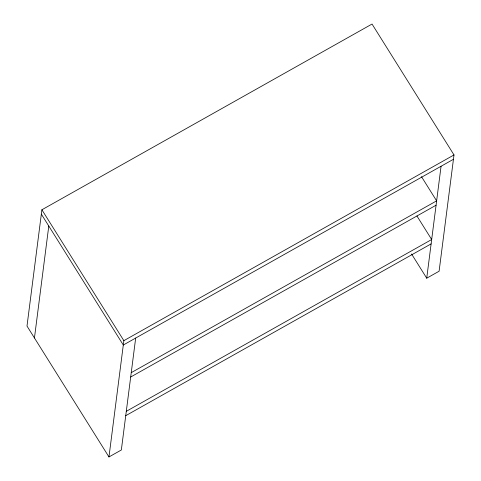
<?xml version="1.0" encoding="UTF-8"?>
<svg xmlns="http://www.w3.org/2000/svg" width="481" height="481" viewBox="0 0 481 481"><rect width="100%" height="100%" fill="white"/><g stroke="black" fill="none" stroke-linecap="round" stroke-linejoin="round"><path stroke-width="0.72" d="M411.58 254.01L426.725 278.192L439.105 271.224L454.004 154.936L372.035 24.05L41.895 209.776L26.996 326.064L108.965 456.95L121.344 449.988L135.678 338.059M34.452 337.963L48.785 226.034M108.965 456.95L123.857 340.662L41.895 209.776M426.725 278.192L441.065 166.264M123.857 340.662L454.004 154.936M453.445 159.295L123.298 345.021L41.336 214.135M131.247 372.655L436.628 200.86L421.488 176.677M130.688 377.014L436.075 205.219M126.299 411.321L431.679 239.526L416.937 215.981M125.739 415.68L431.12 243.885"/></g></svg>
